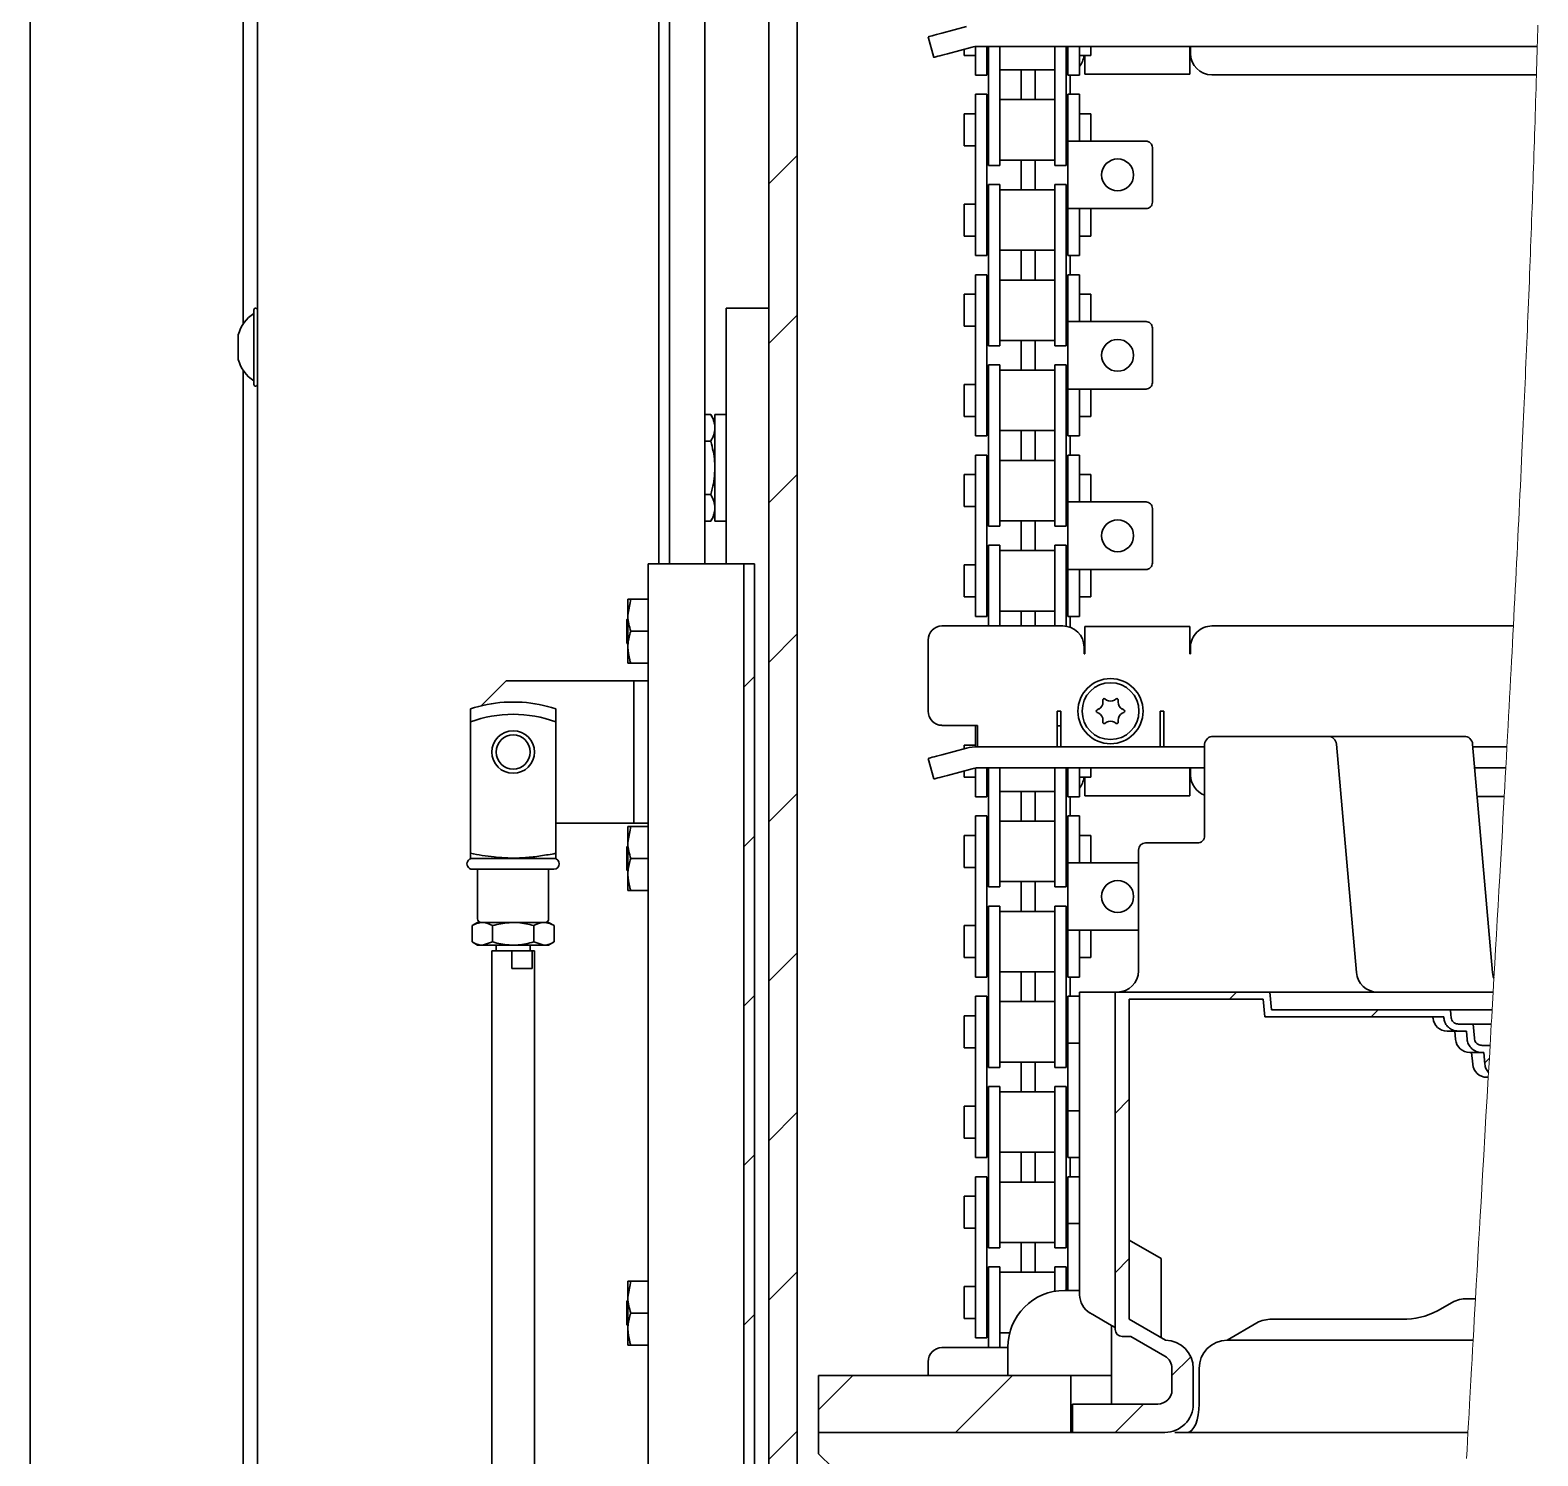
# Paper-space layout 'Blatt1' of a CAD drawing. Header units: millimetres. Extents: x 0 to 1189, y 0 to 841.
# Drawn here: x 249.94 to 292.39, y 538.01 to 578.16 of the extents above; entities that cross this region are included whole.
import ezdxf

# ---------------------------------------------------------------- set-up
doc = ezdxf.new("R2010")
doc.units = ezdxf.units.MM

# ---------------------------------------------------------------- blocks, each defined once
blk = doc.blocks.new('SW_HATCH_1')
at = {"color": 0, "linetype": 'Continuous', "lineweight": 18}
for p, q in [((0, 233.487), (-0.8, 232.687)), ((0, 228.997), (-0.8, 228.197)), ((0, 224.506), (-0.8, 223.706)), ((0, 220.016), (-0.8, 219.216)), ((-1.2, 218.816), (-1.5, 218.516)), ((0, 215.526), (-0.8, 214.726)), ((-1.2, 214.326), (-1.5, 214.026)), ((0, 211.036), (-0.8, 210.236)), ((-1.2, 209.836), (-1.5, 209.536)), ((12.367, 209.932), (12.167, 209.732)), ((16.357, 209.432), (16.157, 209.232)), ((19.487, 208.072), (19.357, 207.942)), ((9.35, 206.916), (8.95, 206.516)), ((0, 206.546), (-0.8, 205.746)), ((-1.2, 205.346), (-1.5, 205.046)), ((9.35, 202.426), (8.95, 202.026)), ((0, 202.056), (-0.8, 201.256)), ((-1.2, 200.856), (-1.5, 200.556)), ((11.078, 199.664), (10.55, 199.136)), ((1.567, 199.132), (0.6, 198.166)), ((6.057, 199.132), (4.457, 197.532)), ((9.747, 198.332), (8.947, 197.532)), ((0, 197.566), (-0.8, 196.766))]:
    blk.add_line(p, q, dxfattribs=at)

psp = doc.layouts.new('Blatt1')

# ---------------------------------------------------------------- linework, layer by layer
at = {"color": 7, "linetype": 'Continuous', "lineweight": 35}
for p, q in [((270.736, 737.232), (270.736, 527.232)), ((271.536, 737.232), (271.536, 527.232)), ((256.336, 514.971), (256.336, 640.632)), ((255.936, 596.232), (255.936, 569.888)), ((249.936, 594.5), (249.936, 499.832)), ((267.636, 563.132), (267.636, 591.732)), ((267.936, 563.132), (267.936, 591.732)), ((268.936, 591.732), (268.936, 563.132)), ((276.305, 578.262), (275.608, 578.075)), ((275.377, 577.392), (275.222, 577.971)), ((276.46, 577.682), (275.764, 577.495)), ((276.233, 577.621), (276.233, 577.442)), ((276.233, 577.442), (276.553, 577.442)), ((276.553, 577.699), (276.553, 576.892)), ((292.373, 577.702), (276.615, 577.702)), ((276.873, 577.702), (276.873, 576.892)), ((276.873, 577.442), (276.921, 577.442)), ((276.921, 577.469), (276.921, 577.702)), ((276.921, 575.776), (276.921, 577.469)), ((277.241, 577.469), (277.241, 577.702)), ((277.241, 575.776), (277.241, 577.469)), ((278.791, 577.702), (278.791, 577.469)), ((278.791, 577.469), (278.791, 575.776)), ((279.111, 577.702), (279.111, 577.469)), ((279.111, 577.469), (279.111, 575.776)), ((279.111, 577.442), (279.159, 577.442)), ((279.159, 576.892), (279.159, 577.702)), ((279.479, 576.892), (279.479, 577.707)), ((279.479, 577.442), (279.799, 577.442)), ((279.63, 576.922), (279.63, 577.442)), ((279.799, 577.442), (279.799, 577.702)), ((282.59, 577.702), (282.59, 577.692)), ((282.59, 577.692), (282.59, 576.922)), ((282.59, 577.692), (282.61, 577.692)), ((282.61, 577.692), (282.61, 577.502)), ((277.241, 577.041), (278.791, 577.041)), ((277.241, 577.041), (278.791, 577.041)), ((277.836, 577.041), (277.836, 576.203)), ((278.236, 577.041), (278.236, 576.203)), ((276.553, 576.892), (276.873, 576.892)), ((279.159, 576.892), (279.479, 576.892)), ((279.216, 576.352), (279.216, 576.892)), ((279.63, 576.922), (282.59, 576.922)), ((292.35, 576.902), (283.21, 576.902)), ((276.873, 576.352), (276.553, 576.352)), ((276.553, 576.352), (276.553, 574.929)), ((276.873, 576.352), (276.873, 574.929)), ((278.791, 576.203), (277.241, 576.203)), ((278.791, 576.203), (277.241, 576.203)), ((279.479, 576.352), (279.159, 576.352)), ((279.159, 575.032), (279.159, 576.352)), ((279.479, 575.032), (279.479, 576.352)), ((276.553, 575.802), (276.233, 575.802)), ((276.233, 575.802), (276.233, 574.902)), ((276.921, 575.802), (276.873, 575.802)), ((276.921, 574.352), (276.921, 575.776)), ((277.241, 574.352), (277.241, 575.776)), ((278.791, 575.776), (278.791, 574.352)), ((279.159, 575.802), (279.111, 575.802)), ((279.111, 575.776), (279.111, 574.352)), ((279.799, 575.802), (279.479, 575.802)), ((279.799, 575.032), (279.799, 575.802)), ((276.233, 574.902), (276.553, 574.902)), ((276.553, 574.929), (276.553, 573.236)), ((276.873, 574.929), (276.873, 573.236)), ((276.873, 574.902), (276.921, 574.902)), ((279.111, 574.902), (279.159, 574.902)), ((279.159, 573.132), (279.159, 575.032)), ((279.159, 575.032), (279.479, 575.032)), ((279.479, 575.032), (281.356, 575.032)), ((281.536, 573.312), (281.536, 574.852)), ((277.241, 574.501), (278.791, 574.501)), ((277.241, 574.501), (278.791, 574.501)), ((277.836, 574.501), (277.836, 573.663)), ((278.236, 574.501), (278.236, 573.663)), ((276.921, 574.352), (277.241, 574.352)), ((276.921, 574.352), (277.241, 574.352)), ((278.791, 574.352), (279.111, 574.352)), ((278.791, 574.352), (279.111, 574.352)), ((277.241, 573.812), (276.921, 573.812)), ((276.921, 572.389), (276.921, 573.812)), ((277.241, 572.389), (277.241, 573.812)), ((278.791, 573.663), (277.241, 573.663)), ((279.111, 573.812), (278.791, 573.812)), ((278.791, 573.812), (278.791, 572.389)), ((279.111, 573.812), (279.111, 572.389)), ((276.553, 573.262), (276.233, 573.262)), ((276.233, 573.262), (276.233, 572.362)), ((276.553, 573.236), (276.553, 571.812)), ((276.921, 573.262), (276.873, 573.262)), ((276.873, 573.236), (276.873, 571.812)), ((279.159, 573.262), (279.111, 573.262)), ((279.159, 573.132), (279.479, 573.132)), ((279.159, 571.812), (279.159, 573.132)), ((281.356, 573.132), (279.479, 573.132)), ((279.479, 571.812), (279.479, 573.132)), ((279.799, 572.362), (279.799, 573.132)), ((276.233, 572.362), (276.553, 572.362)), ((276.873, 572.362), (276.921, 572.362)), ((276.921, 570.696), (276.921, 572.389)), ((277.241, 570.696), (277.241, 572.389)), ((278.791, 572.389), (278.791, 570.696)), ((279.111, 572.389), (279.111, 570.696)), ((279.111, 572.362), (279.159, 572.362)), ((279.479, 572.362), (279.799, 572.362)), ((277.241, 571.961), (278.791, 571.961)), ((277.836, 571.961), (277.836, 571.123)), ((278.236, 571.961), (278.236, 571.123)), ((276.553, 571.812), (276.873, 571.812)), ((279.159, 571.812), (279.479, 571.812)), ((279.216, 571.272), (279.216, 571.812)), ((276.873, 571.272), (276.553, 571.272)), ((276.553, 571.272), (276.553, 569.849)), ((276.873, 571.272), (276.873, 569.849)), ((278.791, 571.123), (277.241, 571.123)), ((279.479, 571.272), (279.159, 571.272)), ((279.159, 569.952), (279.159, 571.272)), ((279.479, 569.952), (279.479, 571.272)), ((276.553, 570.722), (276.233, 570.722)), ((276.233, 570.722), (276.233, 569.822)), ((276.921, 570.722), (276.873, 570.722)), ((276.921, 569.272), (276.921, 570.696)), ((277.241, 569.272), (277.241, 570.696)), ((278.791, 570.696), (278.791, 569.272)), ((279.159, 570.722), (279.111, 570.722)), ((279.111, 570.696), (279.111, 569.272)), ((279.799, 570.722), (279.479, 570.722)), ((279.799, 569.952), (279.799, 570.722)), ((256.236, 569.232), (256.236, 570.282)), ((269.536, 570.332), (269.536, 563.132)), ((270.736, 570.332), (269.536, 570.332)), ((276.233, 569.822), (276.553, 569.822)), ((276.553, 569.849), (276.553, 568.156)), ((276.873, 569.849), (276.873, 568.156)), ((276.873, 569.822), (276.921, 569.822)), ((279.111, 569.822), (279.159, 569.822)), ((279.159, 569.952), (279.479, 569.952)), ((279.159, 568.052), (279.159, 569.952)), ((279.479, 569.952), (281.356, 569.952)), ((281.536, 568.232), (281.536, 569.772)), ((255.796, 569.232), (255.796, 569.582)), ((277.241, 569.421), (278.791, 569.421)), ((277.836, 569.421), (277.836, 568.583)), ((278.236, 569.421), (278.236, 568.583)), ((255.796, 568.882), (255.796, 569.232)), ((256.236, 568.182), (256.236, 569.232)), ((276.921, 569.272), (277.241, 569.272)), ((278.791, 569.272), (279.111, 569.272)), ((255.936, 568.577), (255.936, 515.264)), ((277.241, 568.732), (276.921, 568.732)), ((277.241, 568.732), (276.921, 568.732)), ((276.921, 567.309), (276.921, 568.732)), ((277.241, 567.309), (277.241, 568.732)), ((278.791, 568.583), (277.241, 568.583)), ((278.791, 568.583), (277.241, 568.583)), ((279.111, 568.732), (278.791, 568.732)), ((279.111, 568.732), (278.791, 568.732)), ((278.791, 568.732), (278.791, 567.309)), ((279.111, 568.732), (279.111, 567.309)), ((276.553, 568.182), (276.233, 568.182)), ((276.233, 568.182), (276.233, 567.282)), ((276.553, 568.156), (276.553, 566.732)), ((276.921, 568.182), (276.873, 568.182)), ((276.873, 568.156), (276.873, 566.732)), ((279.159, 568.182), (279.111, 568.182)), ((279.159, 568.052), (279.479, 568.052)), ((279.159, 566.732), (279.159, 568.052)), ((281.356, 568.052), (279.479, 568.052)), ((279.479, 566.732), (279.479, 568.052)), ((279.799, 567.282), (279.799, 568.052)), ((268.936, 567.334), (269.1, 567.334)), ((269.216, 567.132), (269.1, 567.334)), ((269.536, 567.332), (269.216, 567.332)), ((269.216, 567.332), (269.216, 564.332)), ((276.233, 567.282), (276.553, 567.282)), ((276.873, 567.282), (276.921, 567.282)), ((276.921, 565.616), (276.921, 567.309)), ((277.241, 565.616), (277.241, 567.309)), ((278.791, 567.309), (278.791, 565.616)), ((279.111, 567.309), (279.111, 565.616)), ((279.111, 567.282), (279.159, 567.282)), ((279.479, 567.282), (279.799, 567.282)), ((277.241, 566.881), (278.791, 566.881)), ((277.241, 566.881), (278.791, 566.881)), ((277.836, 566.881), (277.836, 566.043)), ((278.236, 566.881), (278.236, 566.043)), ((268.936, 566.583), (269.1, 566.583)), ((276.553, 566.732), (276.873, 566.732)), ((279.159, 566.732), (279.479, 566.732)), ((279.216, 566.192), (279.216, 566.732)), ((276.873, 566.192), (276.553, 566.192)), ((276.553, 566.192), (276.553, 564.769)), ((276.873, 566.192), (276.873, 564.769)), ((278.791, 566.043), (277.241, 566.043)), ((278.791, 566.043), (277.241, 566.043)), ((279.479, 566.192), (279.159, 566.192)), ((279.159, 564.872), (279.159, 566.192)), ((279.479, 564.872), (279.479, 566.192)), ((276.553, 565.642), (276.233, 565.642)), ((276.233, 565.642), (276.233, 564.742)), ((276.921, 565.642), (276.873, 565.642)), ((276.921, 564.192), (276.921, 565.616)), ((277.241, 564.192), (277.241, 565.616)), ((278.791, 565.616), (278.791, 564.192)), ((279.159, 565.642), (279.111, 565.642)), ((279.111, 565.616), (279.111, 564.192)), ((279.799, 565.642), (279.479, 565.642)), ((279.799, 564.872), (279.799, 565.642)), ((268.936, 565.082), (269.1, 565.082)), ((276.233, 564.742), (276.553, 564.742)), ((276.553, 564.769), (276.553, 563.076)), ((276.873, 564.769), (276.873, 563.076)), ((276.873, 564.742), (276.921, 564.742)), ((279.111, 564.742), (279.159, 564.742)), ((279.159, 564.872), (279.479, 564.872)), ((279.159, 562.972), (279.159, 564.872)), ((279.479, 564.872), (281.356, 564.872)), ((281.536, 563.152), (281.536, 564.692)), ((268.936, 564.331), (269.1, 564.331)), ((269.1, 564.331), (269.216, 564.532)), ((269.216, 564.332), (269.536, 564.332)), ((276.921, 564.192), (277.241, 564.192)), ((276.921, 564.192), (277.241, 564.192)), ((277.241, 564.341), (278.791, 564.341)), ((277.241, 564.341), (278.791, 564.341)), ((277.836, 564.341), (277.836, 563.503)), ((278.236, 564.341), (278.236, 563.503)), ((278.791, 564.192), (279.111, 564.192)), ((278.791, 564.192), (279.111, 564.192)), ((277.241, 563.652), (276.921, 563.652)), ((276.921, 562.229), (276.921, 563.652)), ((277.241, 562.229), (277.241, 563.652)), ((278.791, 563.503), (277.241, 563.503)), ((279.111, 563.652), (278.791, 563.652)), ((278.791, 563.652), (278.791, 562.229)), ((279.111, 563.652), (279.111, 562.229)), ((267.936, 563.132), (267.336, 563.132)), ((267.336, 532.732), (267.336, 563.132)), ((269.736, 563.132), (267.936, 563.132)), ((270.036, 563.132), (269.736, 563.132)), ((270.036, 528.012), (270.036, 563.132)), ((270.036, 563.132), (270.336, 563.132)), ((270.336, 528.012), (270.336, 563.132)), ((276.553, 563.102), (276.233, 563.102)), ((276.233, 563.102), (276.233, 562.202)), ((276.553, 563.076), (276.553, 561.652)), ((276.921, 563.102), (276.873, 563.102)), ((276.873, 563.076), (276.873, 561.652)), ((279.159, 563.102), (279.111, 563.102)), ((279.159, 562.972), (279.479, 562.972)), ((279.159, 561.652), (279.159, 562.972)), ((281.356, 562.972), (279.479, 562.972)), ((279.479, 561.652), (279.479, 562.972)), ((279.799, 562.202), (279.799, 562.972)), ((266.847, 562.132), (266.766, 561.682)), ((266.847, 562.132), (266.766, 562.132)), ((266.766, 561.682), (266.766, 562.132)), ((266.847, 562.132), (267.336, 562.132)), ((276.233, 562.202), (276.553, 562.202)), ((276.873, 562.202), (276.921, 562.202)), ((276.921, 561.382), (276.921, 562.229)), ((277.241, 561.382), (277.241, 562.229)), ((278.791, 562.229), (278.791, 561.382)), ((279.111, 562.229), (279.111, 561.374)), ((279.111, 562.202), (279.159, 562.202)), ((279.479, 562.202), (279.799, 562.202)), ((266.766, 560.782), (266.766, 561.682)), ((276.553, 561.652), (276.873, 561.652)), ((277.241, 561.801), (278.791, 561.801)), ((277.836, 561.801), (277.836, 561.382)), ((278.236, 561.801), (278.236, 561.382)), ((279.159, 561.652), (279.479, 561.652)), ((279.216, 561.346), (279.216, 561.652)), ((266.766, 561.592), (266.736, 561.562)), ((266.736, 560.902), (266.736, 561.562)), ((266.847, 561.232), (267.336, 561.232)), ((275.608, 561.382), (276.305, 561.382)), ((276.305, 561.382), (276.615, 561.382)), ((279.01, 561.382), (276.615, 561.382)), ((282.59, 561.362), (279.63, 561.362)), ((279.63, 560.592), (279.63, 561.362)), ((282.59, 561.362), (282.59, 560.592)), ((291.7, 561.382), (283.21, 561.382)), ((266.736, 560.902), (266.766, 560.872)), ((275.222, 558.982), (275.222, 560.982)), ((266.766, 560.332), (266.766, 560.782)), ((279.61, 560.592), (279.61, 560.782)), ((279.63, 560.592), (279.61, 560.592)), ((282.61, 560.592), (282.59, 560.592)), ((282.61, 560.592), (282.61, 560.782)), ((266.766, 560.332), (266.847, 560.332)), ((266.847, 560.332), (267.336, 560.332)), ((263.336, 559.832), (262.637, 559.133)), ((266.536, 559.832), (263.336, 559.832)), ((266.536, 559.832), (266.936, 559.832)), ((266.936, 559.832), (266.936, 555.832)), ((266.936, 559.832), (267.336, 559.832)), ((263.79, 559.232), (263.283, 559.232)), ((280.14, 559.236), (280.136, 559.291)), ((280.199, 559.327), (280.245, 559.296)), ((280.468, 559.296), (280.514, 559.327)), ((280.576, 559.291), (280.573, 559.236)), ((262.336, 558.68), (262.336, 559.047)), ((262.336, 554.979), (262.336, 558.68)), ((264.736, 559.047), (264.736, 558.68)), ((264.736, 554.979), (264.736, 558.68)), ((278.956, 558.982), (278.856, 558.982)), ((278.856, 558.982), (278.856, 558.582)), ((278.956, 558.982), (278.956, 557.982)), ((279.979, 559.018), (280.029, 559.043)), ((280.029, 558.922), (279.979, 558.946)), ((280.136, 558.673), (280.14, 558.729)), ((280.573, 558.729), (280.576, 558.673)), ((280.684, 559.043), (280.734, 559.018)), ((280.684, 558.922), (280.734, 558.946)), ((281.856, 558.982), (281.756, 558.982)), ((281.756, 557.982), (281.756, 558.982)), ((281.856, 558.582), (281.856, 558.982)), ((276.305, 558.582), (275.608, 558.582)), ((276.615, 558.582), (276.305, 558.582)), ((276.553, 558.582), (276.553, 557.996)), ((276.615, 557.982), (276.615, 558.582)), ((278.856, 558.582), (278.856, 557.982)), ((278.956, 558.572), (278.856, 558.572)), ((278.956, 558.572), (278.856, 558.572)), ((280.245, 558.668), (280.199, 558.637)), ((280.514, 558.637), (280.468, 558.668)), ((281.856, 557.982), (281.856, 558.582)), ((283.246, 558.273), (285.72, 558.273)), ((285.72, 558.273), (286.477, 558.273)), ((289.556, 558.273), (286.477, 558.273)), ((290.314, 558.273), (289.556, 558.273)), ((276.305, 557.942), (275.608, 557.755)), ((276.553, 558.022), (276.233, 558.022)), ((276.233, 558.022), (276.233, 557.922)), ((283.006, 557.982), (276.615, 557.982)), ((283.006, 555.472), (283.006, 558.033)), ((286.716, 558.054), (287.279, 551.62)), ((290.553, 558.054), (291.116, 551.62)), ((291.519, 557.982), (290.559, 557.982)), ((275.377, 557.072), (275.222, 557.651)), ((276.46, 557.362), (275.764, 557.175)), ((276.233, 557.301), (276.233, 557.122)), ((276.233, 557.122), (276.553, 557.122)), ((276.553, 557.379), (276.553, 556.572)), ((283.006, 557.382), (276.615, 557.382)), ((276.873, 557.382), (276.873, 556.572)), ((276.873, 557.122), (276.921, 557.122)), ((276.921, 557.149), (276.921, 557.382)), ((276.921, 555.456), (276.921, 557.149)), ((277.241, 557.149), (277.241, 557.382)), ((277.241, 555.456), (277.241, 557.149)), ((278.791, 557.382), (278.791, 557.149)), ((278.791, 557.149), (278.791, 555.456)), ((279.111, 557.382), (279.111, 557.149)), ((279.111, 557.149), (279.111, 555.456)), ((279.111, 557.122), (279.159, 557.122)), ((279.159, 556.572), (279.159, 557.382)), ((279.479, 556.572), (279.479, 557.387)), ((279.479, 557.122), (279.799, 557.122)), ((279.63, 556.602), (279.63, 557.122)), ((279.799, 557.122), (279.799, 557.382)), ((282.59, 557.382), (282.59, 557.372)), ((282.59, 557.372), (282.59, 556.602)), ((282.59, 557.372), (282.61, 557.372)), ((282.61, 557.372), (282.61, 557.182)), ((291.486, 557.382), (290.611, 557.382)), ((276.553, 556.572), (276.873, 556.572)), ((277.241, 556.721), (278.791, 556.721)), ((277.241, 556.721), (278.791, 556.721)), ((277.836, 556.721), (277.836, 555.883)), ((278.236, 556.721), (278.236, 555.883)), ((279.159, 556.572), (279.479, 556.572)), ((279.216, 556.032), (279.216, 556.572)), ((279.63, 556.602), (282.59, 556.602)), ((291.442, 556.582), (290.681, 556.582)), ((266.536, 555.832), (264.736, 555.832)), ((266.936, 555.832), (266.536, 555.832)), ((266.847, 555.732), (266.766, 555.282)), ((266.847, 555.732), (266.766, 555.732)), ((266.766, 555.282), (266.766, 555.732)), ((266.847, 555.732), (267.336, 555.732)), ((266.936, 555.832), (267.336, 555.832)), ((276.873, 556.032), (276.553, 556.032)), ((276.553, 556.032), (276.553, 554.609)), ((276.873, 556.032), (276.873, 554.609)), ((278.791, 555.883), (277.241, 555.883)), ((278.791, 555.883), (277.241, 555.883)), ((279.479, 556.032), (279.159, 556.032)), ((279.159, 554.712), (279.159, 556.032)), ((279.479, 554.712), (279.479, 556.032)), ((266.766, 554.382), (266.766, 555.282)), ((276.553, 555.482), (276.233, 555.482)), ((276.233, 555.482), (276.233, 554.582)), ((276.921, 555.482), (276.873, 555.482)), ((276.921, 554.032), (276.921, 555.456)), ((277.241, 554.032), (277.241, 555.456)), ((278.791, 555.456), (278.791, 554.032)), ((279.159, 555.482), (279.111, 555.482)), ((279.111, 555.456), (279.111, 554.032)), ((279.799, 555.482), (279.479, 555.482)), ((279.799, 554.712), (279.799, 555.482)), ((262.336, 554.979), (262.336, 554.846)), ((264.736, 554.846), (264.736, 554.979)), ((266.766, 555.192), (266.736, 555.162)), ((266.736, 554.502), (266.736, 555.162)), ((281.146, 551.672), (281.146, 555.072)), ((281.346, 555.272), (282.146, 555.272)), ((282.146, 555.272), (282.806, 555.272)), ((262.336, 554.846), (262.386, 554.832)), ((262.386, 554.832), (264.686, 554.832)), ((262.386, 554.532), (264.686, 554.532)), ((262.536, 554.532), (262.536, 553.132)), ((264.536, 553.132), (264.536, 554.532)), ((264.686, 554.832), (264.736, 554.846)), ((266.736, 554.502), (266.766, 554.472)), ((266.847, 554.832), (267.336, 554.832)), ((276.233, 554.582), (276.553, 554.582)), ((276.553, 554.609), (276.553, 552.916)), ((276.873, 554.609), (276.873, 552.916)), ((276.873, 554.582), (276.921, 554.582)), ((279.111, 554.582), (279.159, 554.582)), ((279.159, 554.712), (279.479, 554.712)), ((279.159, 552.812), (279.159, 554.712)), ((279.479, 554.712), (281.146, 554.712)), ((266.766, 553.932), (266.766, 554.382)), ((276.921, 554.032), (277.241, 554.032)), ((276.921, 554.032), (277.241, 554.032)), ((277.241, 554.181), (278.791, 554.181)), ((277.241, 554.181), (278.791, 554.181)), ((277.836, 554.181), (277.836, 553.343)), ((278.236, 554.181), (278.236, 553.343)), ((278.791, 554.032), (279.111, 554.032)), ((278.791, 554.032), (279.111, 554.032)), ((266.766, 553.932), (266.847, 553.932)), ((266.847, 553.932), (267.336, 553.932)), ((277.241, 553.492), (276.921, 553.492)), ((276.921, 552.069), (276.921, 553.492)), ((277.241, 552.069), (277.241, 553.492)), ((278.791, 553.343), (277.241, 553.343)), ((279.111, 553.492), (278.791, 553.492)), ((278.791, 553.492), (278.791, 552.069)), ((279.111, 553.492), (279.111, 552.069)), ((262.536, 553.032), (262.382, 552.943)), ((262.382, 552.943), (262.382, 552.482)), ((262.536, 553.032), (262.67, 553.032)), ((262.636, 553.032), (263.428, 553.032)), ((262.67, 553.032), (263.536, 553.032)), ((262.959, 552.943), (262.959, 552.482)), ((263.536, 553.032), (264.402, 553.032)), ((263.71, 553.032), (264.436, 553.032)), ((264.114, 552.943), (264.114, 552.482)), ((264.402, 553.032), (264.536, 553.032)), ((264.691, 552.943), (264.536, 553.032)), ((264.691, 552.943), (264.691, 552.482)), ((276.553, 552.942), (276.233, 552.942)), ((276.233, 552.942), (276.233, 552.042)), ((276.553, 552.916), (276.553, 551.492)), ((276.921, 552.942), (276.873, 552.942)), ((276.873, 552.916), (276.873, 551.492)), ((279.159, 552.942), (279.111, 552.942)), ((279.159, 552.812), (279.479, 552.812)), ((279.159, 551.492), (279.159, 552.812)), ((281.146, 552.812), (279.479, 552.812)), ((279.479, 551.492), (279.479, 552.812)), ((279.799, 552.042), (279.799, 552.812)), ((262.382, 552.482), (262.536, 552.392)), ((262.67, 552.392), (262.536, 552.392)), ((262.959, 552.482), (262.67, 552.392)), ((263.536, 552.392), (262.67, 552.392)), ((263.059, 552.392), (263.059, 552.232)), ((264.402, 552.392), (263.536, 552.392)), ((264.014, 552.232), (264.014, 552.392)), ((264.114, 552.482), (264.402, 552.392)), ((264.536, 552.392), (264.402, 552.392)), ((264.536, 552.392), (264.691, 552.482)), ((262.936, 552.232), (262.936, 519.232)), ((263.017, 552.232), (262.936, 552.232)), ((263.499, 552.232), (263.017, 552.232)), ((263.499, 551.732), (263.499, 552.232)), ((263.499, 552.232), (264.074, 552.232)), ((264.074, 552.232), (264.074, 551.732)), ((264.136, 552.232), (264.074, 552.232)), ((264.136, 519.232), (264.136, 552.232)), ((276.233, 552.042), (276.553, 552.042)), ((276.873, 552.042), (276.921, 552.042)), ((276.921, 550.376), (276.921, 552.069)), ((277.241, 550.376), (277.241, 552.069)), ((278.791, 552.069), (278.791, 550.376)), ((279.111, 552.069), (279.111, 550.376)), ((279.111, 552.042), (279.159, 552.042)), ((279.479, 552.042), (279.799, 552.042)), ((264.074, 551.732), (263.499, 551.732)), ((276.553, 551.492), (276.873, 551.492)), ((277.241, 551.641), (278.791, 551.641)), ((277.836, 551.641), (277.836, 550.803)), ((278.236, 551.641), (278.236, 550.803)), ((279.159, 551.492), (279.479, 551.492)), ((279.216, 550.952), (279.216, 551.492)), ((279.486, 542.551), (279.486, 551.072)), ((279.779, 551.072), (279.486, 551.072)), ((279.779, 551.072), (280.193, 551.072)), ((280.193, 551.072), (280.486, 551.072)), ((280.486, 551.072), (280.486, 541.574)), ((284.843, 551.072), (280.486, 551.072)), ((284.843, 551.072), (284.886, 550.572)), ((284.843, 551.072), (285.839, 551.072)), ((291.13, 551.072), (285.839, 551.072)), ((276.873, 550.952), (276.553, 550.952)), ((276.553, 550.952), (276.553, 549.529)), ((276.873, 550.952), (276.873, 549.529)), ((278.791, 550.803), (277.241, 550.803)), ((279.479, 550.952), (279.159, 550.952)), ((279.159, 549.632), (279.159, 550.952)), ((279.479, 549.632), (279.479, 550.952)), ((280.886, 550.872), (280.886, 541.858)), ((284.659, 550.872), (280.886, 550.872)), ((284.659, 550.872), (284.703, 550.372)), ((276.553, 550.402), (276.233, 550.402)), ((276.233, 550.402), (276.233, 549.502)), ((276.921, 550.402), (276.873, 550.402)), ((276.921, 548.952), (276.921, 550.376)), ((277.241, 548.952), (277.241, 550.376)), ((278.791, 550.376), (278.791, 548.952)), ((279.159, 550.402), (279.111, 550.402)), ((279.111, 550.376), (279.111, 548.952)), ((279.486, 550.402), (279.479, 550.402)), ((289.739, 550.372), (284.703, 550.372)), ((289.928, 550.572), (284.886, 550.572)), ((289.433, 550.372), (289.436, 550.338)), ((289.742, 550.338), (289.739, 550.372)), ((291.102, 550.572), (289.928, 550.572)), ((290.153, 549.972), (289.835, 549.972)), ((290.051, 549.972), (290.071, 549.738)), ((290.566, 550.172), (290.153, 550.172)), ((290.376, 549.972), (290.153, 549.972)), ((290.397, 549.738), (290.376, 549.972)), ((291.078, 550.172), (290.566, 550.172)), ((276.233, 549.502), (276.553, 549.502)), ((276.553, 549.529), (276.553, 547.836)), ((276.873, 549.529), (276.873, 547.836)), ((276.873, 549.502), (276.921, 549.502)), ((279.111, 549.502), (279.159, 549.502)), ((279.159, 547.732), (279.159, 549.632)), ((279.159, 549.632), (279.479, 549.632)), ((279.479, 549.632), (279.486, 549.632)), ((290.81, 549.372), (290.47, 549.372)), ((290.524, 549.372), (290.554, 549.038)), ((291.044, 549.572), (290.81, 549.572)), ((290.867, 549.372), (290.81, 549.372)), ((290.897, 549.038), (290.867, 549.372)), ((276.921, 548.952), (277.241, 548.952)), ((277.241, 549.101), (278.791, 549.101)), ((277.836, 549.101), (277.836, 548.263)), ((278.236, 549.101), (278.236, 548.263)), ((278.791, 548.952), (279.111, 548.952)), ((290.992, 548.672), (290.952, 548.672)), ((277.241, 548.412), (276.921, 548.412)), ((277.241, 548.412), (276.921, 548.412)), ((276.921, 546.989), (276.921, 548.412)), ((277.241, 546.989), (277.241, 548.412)), ((278.791, 548.263), (277.241, 548.263)), ((278.791, 548.263), (277.241, 548.263)), ((279.111, 548.412), (278.791, 548.412)), ((279.111, 548.412), (278.791, 548.412)), ((278.791, 548.412), (278.791, 546.989)), ((279.111, 548.412), (279.111, 546.989)), ((276.553, 547.862), (276.233, 547.862)), ((276.233, 547.862), (276.233, 546.962)), ((276.553, 547.836), (276.553, 546.412)), ((276.921, 547.862), (276.873, 547.862)), ((276.873, 547.836), (276.873, 546.412)), ((279.159, 547.862), (279.111, 547.862)), ((279.159, 547.732), (279.479, 547.732)), ((279.159, 546.412), (279.159, 547.732)), ((279.486, 547.732), (279.479, 547.732)), ((279.479, 546.412), (279.479, 547.732)), ((276.233, 546.962), (276.553, 546.962)), ((276.873, 546.962), (276.921, 546.962)), ((276.921, 545.296), (276.921, 546.989)), ((277.241, 545.296), (277.241, 546.989)), ((278.791, 546.989), (278.791, 545.296)), ((279.111, 546.989), (279.111, 545.296)), ((279.111, 546.962), (279.159, 546.962)), ((279.479, 546.962), (279.486, 546.962)), ((276.553, 546.412), (276.873, 546.412)), ((277.241, 546.561), (278.791, 546.561)), ((277.241, 546.561), (278.791, 546.561)), ((277.836, 546.561), (277.836, 545.723)), ((278.236, 546.561), (278.236, 545.723)), ((279.159, 546.412), (279.479, 546.412)), ((279.216, 545.872), (279.216, 546.412)), ((276.873, 545.872), (276.553, 545.872)), ((276.553, 545.872), (276.553, 544.449)), ((276.873, 545.872), (276.873, 544.449)), ((278.791, 545.723), (277.241, 545.723)), ((278.791, 545.723), (277.241, 545.723)), ((279.479, 545.872), (279.159, 545.872)), ((279.159, 544.552), (279.159, 545.872)), ((279.479, 544.552), (279.479, 545.872)), ((276.553, 545.322), (276.233, 545.322)), ((276.233, 545.322), (276.233, 544.422)), ((276.921, 545.322), (276.873, 545.322)), ((276.921, 543.872), (276.921, 545.296)), ((277.241, 543.872), (277.241, 545.296)), ((278.791, 545.296), (278.791, 543.872)), ((279.159, 545.322), (279.111, 545.322)), ((279.111, 545.296), (279.111, 543.872)), ((279.486, 545.322), (279.479, 545.322)), ((276.233, 544.422), (276.553, 544.422)), ((276.553, 544.449), (276.553, 542.756)), ((276.873, 544.449), (276.873, 542.756)), ((276.873, 544.422), (276.921, 544.422)), ((279.111, 544.422), (279.159, 544.422)), ((279.159, 542.672), (279.159, 544.552)), ((279.159, 544.552), (279.479, 544.552)), ((279.479, 544.552), (279.486, 544.552)), ((276.921, 543.872), (277.241, 543.872)), ((276.921, 543.872), (277.241, 543.872)), ((277.241, 544.021), (278.791, 544.021)), ((277.241, 544.021), (278.791, 544.021)), ((277.836, 544.021), (277.836, 543.183)), ((278.236, 544.021), (278.236, 543.183)), ((278.791, 543.872), (279.111, 543.872)), ((278.791, 543.872), (279.111, 543.872)), ((281.786, 543.566), (280.886, 544.086)), ((281.786, 543.566), (281.786, 541.339)), ((277.241, 543.332), (276.921, 543.332)), ((276.921, 541.909), (276.921, 543.332)), ((277.241, 541.909), (277.241, 543.332)), ((278.791, 543.183), (277.241, 543.183)), ((279.111, 543.332), (278.791, 543.332)), ((278.791, 543.332), (278.791, 542.649)), ((279.111, 543.332), (279.111, 542.672)), ((266.847, 542.932), (266.766, 542.482)), ((266.847, 542.932), (266.766, 542.932)), ((266.766, 542.482), (266.766, 542.932)), ((266.847, 542.932), (267.336, 542.932)), ((276.553, 542.782), (276.233, 542.782)), ((276.233, 542.782), (276.233, 541.882)), ((276.553, 542.756), (276.553, 541.332)), ((276.921, 542.782), (276.873, 542.782)), ((276.873, 542.756), (276.873, 541.332)), ((279.066, 542.672), (279.486, 542.672)), ((279.159, 542.782), (279.111, 542.782)), ((266.766, 542.392), (266.736, 542.362)), ((266.736, 541.702), (266.736, 542.362)), ((266.766, 541.582), (266.766, 542.482)), ((289.562, 542.095), (289.976, 542.334)), ((290.401, 542.436), (290.633, 542.436)), ((266.736, 541.702), (266.766, 541.672)), ((266.847, 542.032), (267.336, 542.032)), ((276.233, 541.882), (276.553, 541.882)), ((276.873, 541.882), (276.921, 541.882)), ((276.921, 541.062), (276.921, 541.909)), ((277.241, 541.062), (277.241, 541.909)), ((280.318, 541.725), (279.904, 541.964)), ((280.486, 541.627), (280.318, 541.725)), ((281.901, 541.272), (280.886, 541.858)), ((283.637, 541.272), (284.476, 541.757)), ((288.572, 541.858), (284.901, 541.858)), ((266.766, 541.132), (266.766, 541.582)), ((276.553, 541.332), (276.873, 541.332)), ((277.241, 541.481), (277.519, 541.481)), ((280.386, 541.685), (280.386, 539.472)), ((280.686, 541.374), (280.926, 541.374)), ((281.887, 540.819), (280.926, 541.374)), ((283.637, 541.272), (290.567, 541.272)), ((266.766, 541.132), (266.847, 541.132)), ((266.847, 541.132), (267.336, 541.132)), ((275.608, 541.062), (276.305, 541.062)), ((276.305, 541.062), (276.615, 541.062)), ((277.466, 541.062), (276.615, 541.062)), ((277.466, 541.072), (277.466, 540.272)), ((275.222, 540.272), (275.222, 540.662)), ((282.087, 540.472), (282.087, 539.872)), ((282.687, 540.472), (282.687, 539.472)), ((282.852, 539.472), (282.852, 540.472)), ((272.136, 540.272), (272.136, 538.672)), ((272.136, 540.272), (279.236, 540.272)), ((279.236, 538.672), (279.236, 540.272)), ((280.386, 540.272), (279.236, 540.272)), ((279.286, 538.672), (279.286, 539.472)), ((279.286, 539.472), (281.687, 539.472)), ((272.136, 538.672), (279.236, 538.672)), ((272.136, 538.672), (272.136, 538.072)), ((279.286, 538.672), (279.236, 538.672)), ((279.286, 538.672), (281.887, 538.672)), ((282.171, 538.672), (290.422, 538.672)), ((272.136, 538.072), (272.536, 537.672))]:
    psp.add_line(p, q, dxfattribs=at)
at = {"color": 7, "linetype": 'Continuous', "lineweight": 18, "flags": 128}
psp.add_lwpolyline([(290.382, 537.942), (290.395, 538.185), (290.409, 538.429), (290.422, 538.672), (290.437, 538.939), (290.451, 539.206), (290.466, 539.472), (290.485, 539.806), (290.503, 540.139), (290.522, 540.472), (290.537, 540.739), (290.552, 541.006), (290.567, 541.272), (290.583, 541.563), (290.6, 541.854), (290.616, 542.145), (290.633, 542.436), (290.655, 542.827), (290.677, 543.218), (290.7, 543.609), (290.722, 544), (290.745, 544.391), (290.767, 544.775), (290.789, 545.159), (290.811, 545.543), (290.833, 545.928), (290.865, 546.476), (290.896, 547.025), (290.928, 547.574), (290.96, 548.123), (290.992, 548.672), (291, 548.809), (291.023, 549.212), (291.044, 549.572), (291.054, 549.755), (291.078, 550.172), (291.089, 550.355), (291.102, 550.572), (291.13, 551.072), (291.153, 551.465), (291.176, 551.875), (291.2, 552.284), (291.223, 552.694), (291.247, 553.103), (291.27, 553.512), (291.293, 553.922), (291.316, 554.331), (291.334, 554.653), (291.353, 554.975), (291.371, 555.296), (291.389, 555.618), (291.407, 555.939), (291.424, 556.261), (291.442, 556.582), (291.457, 556.849), (291.472, 557.116), (291.486, 557.382), (291.503, 557.682), (291.519, 557.982), (291.535, 558.282), (291.552, 558.582), (291.566, 558.845), (291.58, 559.107), (291.594, 559.369), (291.608, 559.631), (291.622, 559.893), (291.636, 560.155), (291.649, 560.4), (291.662, 560.646), (291.674, 560.891), (291.687, 561.137), (291.7, 561.382), (291.713, 561.638), (291.726, 561.893), (291.739, 562.149), (291.752, 562.404), (291.765, 562.659), (291.778, 562.915), (291.79, 563.156), (291.802, 563.396), (291.814, 563.637), (291.826, 563.878), (291.838, 564.118), (291.85, 564.359), (291.861, 564.599), (291.873, 564.84), (291.885, 565.08), (291.896, 565.321), (291.907, 565.557), (291.918, 565.793), (291.929, 566.029), (291.94, 566.265), (291.95, 566.465), (291.959, 566.666), (291.968, 566.866), (291.977, 567.066), (291.986, 567.266), (291.995, 567.467), (292.004, 567.655), (292.012, 567.844), (292.021, 568.033), (292.029, 568.221), (292.037, 568.41), (292.045, 568.598), (292.054, 568.787), (292.062, 568.976), (292.07, 569.164), (292.078, 569.353), (292.086, 569.538), (292.093, 569.723), (292.101, 569.908), (292.109, 570.093), (292.117, 570.293), (292.125, 570.492), (292.133, 570.692), (292.141, 570.892), (292.149, 571.092), (292.157, 571.291), (292.164, 571.48), (292.172, 571.668), (292.179, 571.856), (292.186, 572.044), (292.193, 572.232), (292.2, 572.42), (292.207, 572.608), (292.214, 572.796), (292.221, 572.984), (292.228, 573.172), (292.235, 573.357), (292.241, 573.542), (292.248, 573.726), (292.254, 573.911), (292.261, 574.099), (292.267, 574.286), (292.273, 574.474), (292.28, 574.662), (292.286, 574.85), (292.292, 575.034), (292.298, 575.218), (292.304, 575.403), (292.31, 575.587), (292.316, 575.775), (292.322, 575.963), (292.327, 576.151), (292.333, 576.339), (292.339, 576.527), (292.344, 576.715), (292.35, 576.902), (292.355, 577.062), (292.359, 577.222), (292.364, 577.382), (292.368, 577.542), (292.373, 577.702), (292.377, 577.852), (292.381, 578.002), (292.385, 578.152), (292.389, 578.302)], dxfattribs=at)
at = {"color": 7, "linetype": 'Continuous', "lineweight": 35, "flags": 128}
for points in [[(275.222, 577.971), (275.229, 577.973), (275.251, 577.979), (275.287, 577.989), (275.335, 578.002), (275.394, 578.017), (275.46, 578.035), (275.533, 578.055), (275.608, 578.075)], [(275.764, 577.495), (275.688, 577.475), (275.616, 577.456), (275.549, 577.438), (275.49, 577.422), (275.442, 577.409), (275.407, 577.4), (275.385, 577.394), (275.377, 577.392)], [(275.222, 557.651), (275.229, 557.653), (275.251, 557.659), (275.287, 557.669), (275.335, 557.682), (275.394, 557.697), (275.46, 557.715), (275.533, 557.735), (275.608, 557.755)], [(275.764, 557.175), (275.688, 557.155), (275.616, 557.136), (275.549, 557.118), (275.49, 557.102), (275.442, 557.089), (275.407, 557.08), (275.385, 557.074), (275.377, 557.072)], [(291.153, 551.465), (291.135, 551.511), (291.116, 551.62)], [(289.947, 550.355), (289.94, 550.433), (289.928, 550.572)], [(290.603, 549.755), (290.602, 549.772), (290.566, 550.172)], [(279.904, 541.964), (279.854, 541.993), (279.817, 542.014), (279.794, 542.027), (279.786, 542.031)], [(282.52, 538.672), (282.585, 538.688), (282.647, 538.733), (282.705, 538.807), (282.755, 538.907), (282.796, 539.028), (282.827, 539.166), (282.845, 539.316), (282.852, 539.472)]]:
    psp.add_lwpolyline(points, dxfattribs=at)
at = {"color": 7, "linetype": 'Continuous', "lineweight": 35}
for centre, radius in [((280.556, 574.082), 0.45), ((280.556, 569.002), 0.45), ((280.556, 563.922), 0.45), ((280.356, 558.982), 0.918), ((280.356, 558.982), 0.8), ((263.536, 557.832), 0.6), ((263.536, 557.832), 0.48), ((280.556, 553.762), 0.45)]:
    psp.add_circle(centre, radius, dxfattribs=at)
for centre, radius, start, end in [((276.615, 577.102), 0.6, 90.0029, 104.9971), ((279.01, 577.502), 0.6, 321.41, 354.2603), ((283.21, 577.502), 0.6, 180.0002, 269.9998), ((281.356, 574.852), 0.18, 359.9995, 90.0005), ((281.356, 573.312), 0.18, 269.9995, 0.0005), ((256.8, 569.308), 1.04, 122.7867, 164.7058), ((256.286, 570.282), 0.05, 0.0007, 179.9993), ((281.356, 569.772), 0.18, 359.9995, 90.0005), ((256.8, 569.157), 1.04, 195.2942, 237.2133), ((256.286, 568.182), 0.05, 180.0007, 359.9993), ((281.356, 568.232), 0.18, 269.9995, 0.0005), ((281.356, 564.692), 0.18, 359.9995, 90.0005), ((281.356, 563.152), 0.18, 269.9995, 0.0005), ((275.615, 560.989), 0.393, 91.0102, 180.9758), ((279.01, 560.782), 0.6, 0.0001, 90.0001), ((283.21, 560.782), 0.6, 89.9997, 180.0002), ((263.536, 555.432), 3.808, 93.8181, 108.3661), ((263.536, 555.432), 3.808, 71.6339, 86.1819), ((279.941, 559.222), 0.2, 296.129, 3.8705), ((280.176, 559.294), 0.04, 56.1296, 183.8685), ((280.356, 559.462), 0.2, 236.1285, 303.8715), ((280.536, 559.294), 0.04, 356.1308, 123.8699), ((280.772, 559.222), 0.2, 176.1285, 243.8714), ((263.536, 555.432), 3.462, 69.7196, 110.2804), ((275.615, 558.976), 0.393, 179.0241, 268.9898), ((279.996, 558.982), 0.04, 116.1289, 243.8711), ((279.941, 558.742), 0.2, 356.1292, 63.871), ((280.176, 558.671), 0.04, 176.1285, 303.8733), ((280.356, 558.502), 0.2, 56.1285, 123.8715), ((280.536, 558.671), 0.04, 236.1272, 3.8721), ((280.772, 558.742), 0.2, 116.1287, 183.8719), ((280.716, 558.982), 0.04, 296.1289, 63.8711), ((283.246, 558.033), 0.24, 89.9995, 175.0007), ((286.477, 558.033), 0.24, 5.0003, 89.9995), ((290.314, 558.033), 0.24, 4.999, 90.0008), ((276.615, 556.782), 1.2, 90.0003, 105.0002), ((283.247, 558.033), 0.24, 174.9976, 179.9932), ((276.615, 556.783), 0.6, 89.9986, 105.0014), ((279.01, 557.182), 0.6, 321.4099, 354.2605), ((283.21, 557.182), 0.6, 180.0003, 250.1203), ((282.806, 555.472), 0.2, 269.9999, 0.0001), ((281.346, 555.072), 0.2, 89.9996, 180.0004), ((262.386, 554.682), 0.15, 89.9997, 270.0003), ((264.686, 554.682), 0.15, 270, 90), ((262.636, 553.132), 0.1, 180.0003, 269.9995), ((264.436, 553.132), 0.1, 270.0007, 359.9993), ((280.546, 551.672), 0.6, 270.0002, 359.9999), ((287.877, 551.672), 0.6, 184.9998, 270), ((289.835, 550.372), 0.4, 185.0001, 269.9999), ((290.47, 549.772), 0.4, 185.0002, 269.9999), ((290.952, 549.072), 0.4, 185.0002, 269.9999), ((279.066, 541.072), 1.6, 90, 180), ((280.086, 542.551), 0.6, 179.9999, 240), ((290.383, 541.57), 0.866, 88.856, 118.0428), ((284.883, 540.993), 0.866, 88.8568, 118.0433), ((288.612, 543.878), 2.02, 268.8559, 298.043), ((280.686, 541.574), 0.2, 180.0004, 269.9998), ((281.887, 540.472), 0.8, 0, 88.955), ((283.652, 540.472), 0.8, 91.0451, 179.9999), ((275.615, 540.669), 0.393, 91.0103, 180.9758), ((281.687, 540.472), 0.4, 359.9996, 60.0005), ((281.687, 539.872), 0.4, 270.0001, 360), ((281.887, 539.472), 0.8, 269.9999, 360)]:
    psp.add_arc(centre, radius, start, end, dxfattribs=at)
for points, knots in [([(269.216, 566.958), (269.216, 566.967), (269.216, 567.005), (269.207, 567.074), (269.187, 567.146), (269.165, 567.204), (269.146, 567.247), (269.124, 567.291), (269.108, 567.319), (269.1, 567.334)], [0, 0, 0, 0, 0.067176, 0.2889, 0.516863, 0.634018, 0.753842, 0.875916, 1, 1, 1, 1]), ([(269.1, 566.583), (269.133, 566.643), (269.196, 566.76), (269.21, 566.893), (269.216, 566.958)], [0, 0, 0, 0, 0.5103269, 1, 1, 1, 1]), ([(269.216, 565.832), (269.216, 565.862), (269.215, 565.922), (269.206, 566.078), (269.175, 566.301), (269.125, 566.489), (269.1, 566.583)], [0, 0, 0, 0, 0.117658, 0.235496, 0.61561, 1, 1, 1, 1]), ([(269.1, 565.082), (269.115, 565.135), (269.155, 565.283), (269.204, 565.533), (269.212, 565.732), (269.216, 565.832)], [0, 0, 0, 0, 0.2155974, 0.605231, 1, 1, 1, 1]), ([(269.1, 565.082), (269.133, 565.022), (269.196, 564.904), (269.21, 564.772), (269.216, 564.707)], [0, 0, 0, 0, 0.5103307, 1, 1, 1, 1]), ([(269.216, 564.707), (269.216, 564.698), (269.216, 564.674), (269.211, 564.621), (269.196, 564.547), (269.171, 564.475), (269.146, 564.417), (269.124, 564.374), (269.108, 564.346), (269.1, 564.331)], [0, 0, 0, 0, 0.067174, 0.177571, 0.401715, 0.634031, 0.753851, 0.87592, 1, 1, 1, 1]), ([(266.766, 561.682), (266.766, 561.672), (266.768, 561.519), (266.809, 561.371), (266.847, 561.232)], [0, 0, 0, 0, 0.069908, 1, 1, 1, 1]), ([(266.847, 561.232), (266.814, 561.119), (266.771, 560.971), (266.767, 560.818), (266.766, 560.782)], [0, 0, 0, 0, 0.766646, 1, 1, 1, 1]), ([(266.766, 560.782), (266.777, 560.662), (266.79, 560.509), (266.837, 560.364), (266.847, 560.332)], [0, 0, 0, 0, 0.78443, 1, 1, 1, 1]), ([(266.766, 555.282), (266.766, 555.272), (266.768, 555.119), (266.809, 554.971), (266.847, 554.832)], [0, 0, 0, 0, 0.069904, 1, 1, 1, 1]), ([(264.736, 554.979), (264.595, 554.953), (264.311, 554.902), (263.879, 554.852), (263.44, 554.839), (263.034, 554.869), (262.666, 554.919), (262.446, 554.959), (262.336, 554.979)], [0, 0, 0, 0, 0.178543, 0.357566, 0.53938, 0.722816, 0.86129, 1, 1, 1, 1]), ([(266.847, 554.832), (266.814, 554.719), (266.771, 554.571), (266.767, 554.418), (266.766, 554.382)], [0, 0, 0, 0, 0.766645, 1, 1, 1, 1]), ([(266.766, 554.382), (266.777, 554.262), (266.79, 554.109), (266.837, 553.964), (266.847, 553.932)], [0, 0, 0, 0, 0.7844336, 1, 1, 1, 1]), ([(262.382, 552.943), (262.428, 552.968), (262.518, 553.017), (262.62, 553.027), (262.67, 553.032)], [0, 0, 0, 0, 0.510328, 1, 1, 1, 1]), ([(262.67, 553.032), (262.677, 553.032), (262.778, 553.031), (262.872, 552.985), (262.959, 552.943)], [0, 0, 0, 0, 0.067741, 1, 1, 1, 1]), ([(263.536, 553.032), (263.383, 553.021), (263.187, 553.007), (262.999, 552.954), (262.959, 552.943)], [0, 0, 0, 0, 0.786454, 1, 1, 1, 1]), ([(264.114, 552.943), (263.968, 552.98), (263.777, 553.027), (263.582, 553.031), (263.536, 553.032)], [0, 0, 0, 0, 0.766152, 1, 1, 1, 1]), ([(264.402, 553.032), (264.396, 553.032), (264.294, 553.031), (264.201, 552.985), (264.114, 552.943)], [0, 0, 0, 0, 0.067741, 1, 1, 1, 1]), ([(264.691, 552.943), (264.645, 552.968), (264.555, 553.017), (264.452, 553.027), (264.402, 553.032)], [0, 0, 0, 0, 0.510328, 1, 1, 1, 1]), ([(262.67, 552.392), (262.664, 552.393), (262.611, 552.393), (262.51, 552.415), (262.425, 552.459), (262.382, 552.482)], [0, 0, 0, 0, 0.067286, 0.5160174, 1, 1, 1, 1]), ([(262.959, 552.482), (262.999, 552.47), (263.187, 552.418), (263.383, 552.404), (263.536, 552.392)], [0, 0, 0, 0, 0.213546, 1, 1, 1, 1]), ([(263.536, 552.392), (263.582, 552.393), (263.777, 552.398), (263.968, 552.445), (264.114, 552.482)], [0, 0, 0, 0, 0.233848, 1, 1, 1, 1]), ([(264.402, 552.392), (264.409, 552.393), (264.462, 552.393), (264.563, 552.415), (264.647, 552.459), (264.691, 552.482)], [0, 0, 0, 0, 0.067286, 0.516019, 1, 1, 1, 1]), ([(290.153, 549.972), (290.133, 549.973), (290.066, 549.976), (289.954, 550.013), (289.84, 550.1), (289.765, 550.214), (289.749, 550.298), (289.742, 550.338)], [0, 0, 0, 0, 0.099268, 0.337456, 0.573127, 0.802663, 1, 1, 1, 1]), ([(290.153, 550.172), (290.136, 550.174), (290.094, 550.177), (290.034, 550.204), (289.982, 550.253), (289.955, 550.307), (289.949, 550.342), (289.947, 550.355)], [0, 0, 0, 0, 0.1728089, 0.4106777, 0.6448709, 0.8723179, 1, 1, 1, 1]), ([(290.81, 549.372), (290.806, 549.372), (290.753, 549.373), (290.653, 549.393), (290.528, 549.468), (290.438, 549.578), (290.404, 549.675), (290.398, 549.729), (290.397, 549.738)], [0, 0, 0, 0, 0.021473, 0.26107, 0.49954, 0.731958, 0.956442, 1, 1, 1, 1]), ([(290.81, 549.572), (290.808, 549.572), (290.782, 549.573), (290.731, 549.583), (290.669, 549.62), (290.624, 549.675), (290.607, 549.724), (290.604, 549.751), (290.603, 549.755)], [0, 0, 0, 0, 0.021376, 0.260727, 0.49932, 0.732006, 0.95656, 1, 1, 1, 1]), ([(291, 548.809), (290.972, 548.845), (290.919, 548.912), (290.904, 548.997), (290.897, 549.038)], [0, 0, 0, 0, 0.524376, 1, 1, 1, 1]), ([(266.766, 542.482), (266.766, 542.472), (266.768, 542.319), (266.809, 542.171), (266.847, 542.032)], [0, 0, 0, 0, 0.069907, 1, 1, 1, 1]), ([(266.847, 542.032), (266.814, 541.919), (266.771, 541.771), (266.767, 541.618), (266.766, 541.582)], [0, 0, 0, 0, 0.766646, 1, 1, 1, 1]), ([(266.766, 541.582), (266.777, 541.462), (266.79, 541.309), (266.837, 541.164), (266.847, 541.132)], [0, 0, 0, 0, 0.784431, 1, 1, 1, 1])]:
    psp.add_open_spline(points, degree=3, knots=knots, dxfattribs=at)

# ---------------------------------------------------------------- block references
at = {"color": 7, "linetype": 'Continuous', "lineweight": 18}
psp.add_blockref('SW_HATCH_1', (271.536, 341.14), dxfattribs=at)

doc.saveas('drawing.dxf')
